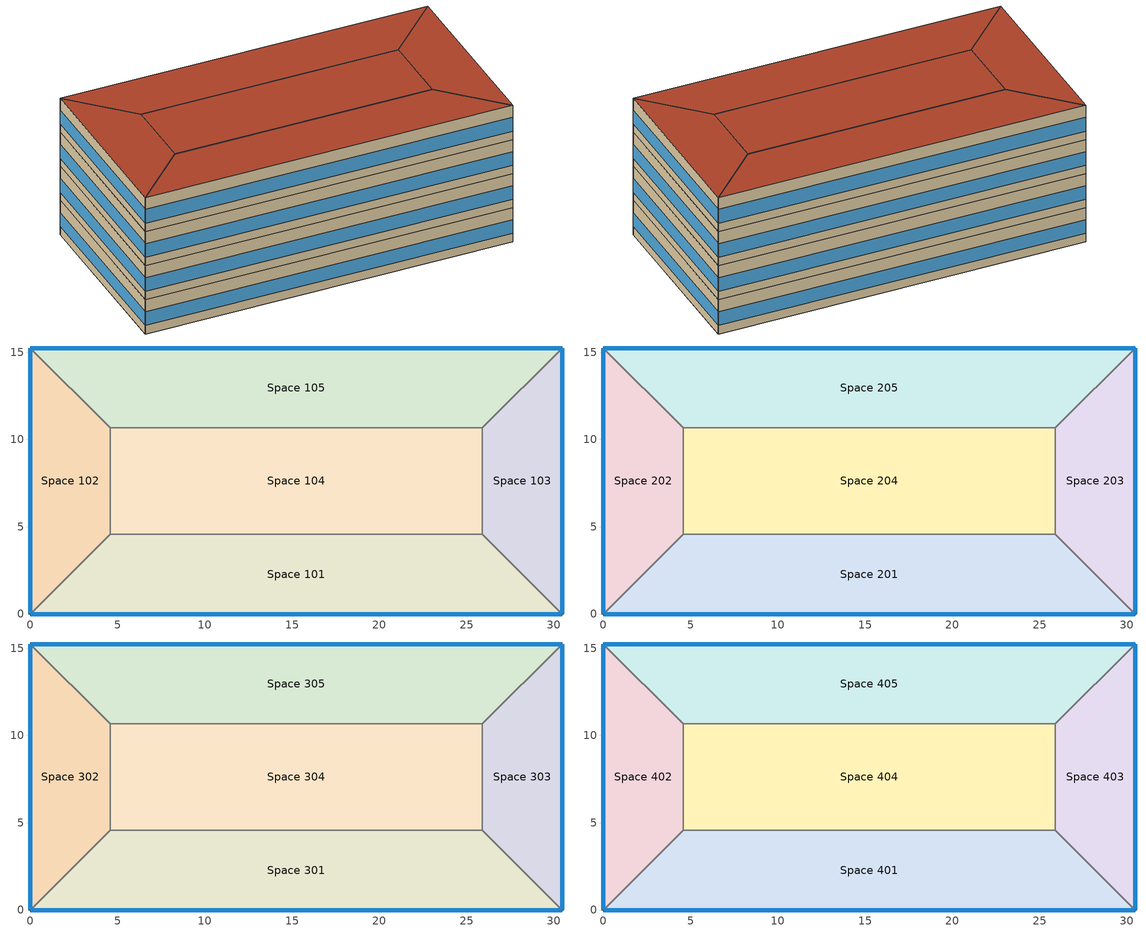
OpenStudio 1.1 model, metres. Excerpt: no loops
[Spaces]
Space 101
 floor ground: 25.91,4.57 30.48,0 0,0 4.57,4.57 z0
 wall outside: 0,0 30.48,0 z0:3.05
 wall to Space 104: 25.91,4.57 4.57,4.57 z0:3.05
 wall to Space 103: 30.48,0 25.91,4.57 z0:3.05
 wall to Space 102: 4.57,4.57 0,0 z0:3.05
 window: 0.03,0 30.45,0 z0.76:1.98
Space 102
 floor ground: 0,15.24 4.57,10.67 4.57,4.57 0,0 z0
 wall outside: 0,15.24 0,0 z0:3.05
 wall to Space 105: 4.57,10.67 0,15.24 z0:3.05
 wall to Space 104: 4.57,4.57 4.57,10.67 z0:3.05
 window: 0,15.21 0,0.03 z0.76:1.98
Space 103
 floor ground: 30.48,15.24 30.48,0 25.91,4.57 25.91,10.67 z0
 wall outside: 30.48,0 30.48,15.24 z0:3.05
 wall to Space 104: 25.91,10.67 25.91,4.57 z0:3.05
 wall to Space 105: 30.48,15.24 25.91,10.67 z0:3.05
 window: 30.48,0.03 30.48,15.21 z0.76:1.98
Space 104
 floor ground: 25.91,10.67 25.91,4.57 4.57,4.57 4.57,10.67 z0
 wall to Space 105: 25.91,10.67 4.57,10.67 z0:3.05
Space 105
 floor ground: 30.48,15.24 25.91,10.67 4.57,10.67 0,15.24 z0
 wall outside: 30.48,15.24 0,15.24 z0:3.05
 window: 30.45,15.24 0.03,15.24 z0.76:1.98
Space 201
 floor to Space 101: 25.91,4.57 30.48,0 0,0 4.57,4.57 z3.05
 wall outside: 0,0 30.48,0 z3.05:6.1
 wall to Space 204: 25.91,4.57 4.57,4.57 z3.05:6.1
 wall to Space 203: 30.48,0 25.91,4.57 z3.05:6.1
 wall to Space 202: 4.57,4.57 0,0 z3.05:6.1
 window: 0.03,0 30.45,0 z3.81:5.03
Space 202
 floor to Space 102: 0,15.24 4.57,10.67 4.57,4.57 0,0 z3.05
 wall outside: 0,15.24 0,0 z3.05:6.1
 wall to Space 205: 4.57,10.67 0,15.24 z3.05:6.1
 wall to Space 204: 4.57,4.57 4.57,10.67 z3.05:6.1
 window: 0,15.21 0,0.03 z3.81:5.03
Space 203
 floor to Space 103: 30.48,15.24 30.48,0 25.91,4.57 25.91,10.67 z3.05
 wall outside: 30.48,0 30.48,15.24 z3.05:6.1
 wall to Space 204: 25.91,10.67 25.91,4.57 z3.05:6.1
 wall to Space 205: 30.48,15.24 25.91,10.67 z3.05:6.1
 window: 30.48,0.03 30.48,15.21 z3.81:5.03
Space 204
 floor to Space 104: 25.91,10.67 25.91,4.57 4.57,4.57 4.57,10.67 z3.05
 wall to Space 205: 25.91,10.67 4.57,10.67 z3.05:6.1
Space 205
 floor to Space 105: 30.48,15.24 25.91,10.67 4.57,10.67 0,15.24 z3.05
 wall outside: 30.48,15.24 0,15.24 z3.05:6.1
 window: 30.45,15.24 0.03,15.24 z3.81:5.03
Space 301
 floor to Space 201: 25.91,4.57 30.48,0 0,0 4.57,4.57 z6.1
 wall outside: 0,0 30.48,0 z6.1:9.14
 wall to Space 304: 25.91,4.57 4.57,4.57 z6.1:9.14
 wall to Space 303: 30.48,0 25.91,4.57 z6.1:9.14
 wall to Space 302: 4.57,4.57 0,0 z6.1:9.14
 window: 0.03,0 30.45,0 z6.86:8.08
Space 302
 floor to Space 202: 0,15.24 4.57,10.67 4.57,4.57 0,0 z6.1
 wall outside: 0,15.24 0,0 z6.1:9.14
 wall to Space 305: 4.57,10.67 0,15.24 z6.1:9.14
 wall to Space 304: 4.57,4.57 4.57,10.67 z6.1:9.14
 window: 0,15.21 0,0.03 z6.86:8.08
Space 303
 floor to Space 203: 30.48,15.24 30.48,0 25.91,4.57 25.91,10.67 z6.1
 wall outside: 30.48,0 30.48,15.24 z6.1:9.14
 wall to Space 304: 25.91,10.67 25.91,4.57 z6.1:9.14
 wall to Space 305: 30.48,15.24 25.91,10.67 z6.1:9.14
 window: 30.48,0.03 30.48,15.21 z6.86:8.08
Space 304
 floor to Space 204: 25.91,10.67 25.91,4.57 4.57,4.57 4.57,10.67 z6.1
 wall to Space 305: 25.91,10.67 4.57,10.67 z6.1:9.14
Space 305
 floor to Space 205: 30.48,15.24 25.91,10.67 4.57,10.67 0,15.24 z6.1
 wall outside: 30.48,15.24 0,15.24 z6.1:9.14
 window: 30.45,15.24 0.03,15.24 z6.86:8.08
Space 401
 floor to Space 301: 25.91,4.57 30.48,0 0,0 4.57,4.57 z9.14
 wall outside: 0,0 30.48,0 z9.14:12.19
 wall to Space 404: 25.91,4.57 4.57,4.57 z9.14:12.19
 wall to Space 403: 30.48,0 25.91,4.57 z9.14:12.19
 wall to Space 402: 4.57,4.57 0,0 z9.14:12.19
 window: 0.03,0 30.45,0 z9.9:11.13
 roof outside: 30.48,0 25.91,4.57 4.57,4.57 0,0 z12.19
Space 402
 floor to Space 302: 0,15.24 4.57,10.67 4.57,4.57 0,0 z9.14
 wall outside: 0,15.24 0,0 z9.14:12.19
 wall to Space 405: 4.57,10.67 0,15.24 z9.14:12.19
 wall to Space 404: 4.57,4.57 4.57,10.67 z9.14:12.19
 window: 0,15.21 0,0.03 z9.9:11.13
 roof outside: 0,0 4.57,4.57 4.57,10.67 0,15.24 z12.19
Space 403
 floor to Space 303: 30.48,15.24 30.48,0 25.91,4.57 25.91,10.67 z9.14
 wall outside: 30.48,0 30.48,15.24 z9.14:12.19
 wall to Space 404: 25.91,10.67 25.91,4.57 z9.14:12.19
 wall to Space 405: 30.48,15.24 25.91,10.67 z9.14:12.19
 window: 30.48,0.03 30.48,15.21 z9.9:11.13
 roof outside: 30.48,0 30.48,15.24 25.91,10.67 25.91,4.57 z12.19
Space 404
 floor to Space 304: 25.91,10.67 25.91,4.57 4.57,4.57 4.57,10.67 z9.14
 wall to Space 405: 25.91,10.67 4.57,10.67 z9.14:12.19
 roof outside: 25.91,4.57 25.91,10.67 4.57,10.67 4.57,4.57 z12.19
Space 405
 floor to Space 305: 30.48,15.24 25.91,10.67 4.57,10.67 0,15.24 z9.14
 wall outside: 30.48,15.24 0,15.24 z9.14:12.19
 window: 30.45,15.24 0.03,15.24 z9.9:11.13
 roof outside: 25.91,10.67 30.48,15.24 0,15.24 4.57,10.67 z12.19
[Building]
Medium Office: North Axis=-0; Space Type=ASHRAE 90.1-2004 MediumOffice; Default Construction Set=ASHRAE 90.1-2004 ClimateZone 5-6 (mdoff) ConstSet
[Site]
Site 1: Latitude {deg}=39.74; Longitude {deg}=-105.18; Time Zone {hr}=-7; Elevation {m}=1829
[SizingPeriod:DesignDay] Barometric Pressure {Pa}=81198; Sky Clearness=0; Rain Indicator=0; Snow Indicator=0; Day of Month=21; Daylight Saving Time Indicator=0; Dry-Bulb Temperature Range Modifier Type=DefaultMultipliers
Name | Maximum Dry-Bulb Temperature {C} | Daily Dry-Bulb Temperature Range {deltaC} | Humidity Indicating Conditions at Maximum Dry-Bulb {BasedOnField A3} | Wind Speed {m/s} | Wind Direction {deg} | Month | Day Type | Humidity Indicating Type | Solar Model Indicator | ASHRAE Taub | ASHRAE Taud
Denver Centennial  Golden   N Ann Htg 99.6% Condns DB | -18.8 | 0 | -18.8 | 3 | 340 | 12 | WinterDesignDay | Wetbulb | ASHRAEClearSky
Denver Centennial  Golden   N Ann Clg .4% Condns DB=>MWB | 33 | 15.2 | 15.7 | 4.9 | 0 | 7 | SummerDesignDay | Wetbulb | ASHRAETau | 0.424 | 2.025
Denver Centennial  Golden   N Ann Hum_n 99.6% Condns DP=>MCDB | -10.9 | 0 | -21.6 | 3 | 340 | 12 | WinterDesignDay | Dewpoint | ASHRAEClearSky
Denver Centennial  Golden   N Ann Htg Wind 99.6% Condns WS=>MCDB | 3.9 | 0 | 3.9 | 12.2 | 340 | 12 | WinterDesignDay | Wetbulb | ASHRAEClearSky
Denver Centennial  Golden   N Ann Clg .4% Condns WB=>MDB | 27.3 | 15.2 | 18.4 | 4.9 | 0 | 7 | SummerDesignDay | Wetbulb | ASHRAETau | 0.424 | 2.025
Denver Centennial  Golden   N Ann Clg .4% Condns DP=>MDB | 20.2 | 15.2 | 16.1 | 4.9 | 0 | 7 | SummerDesignDay | Dewpoint | ASHRAETau | 0.424 | 2.025
Denver Centennial  Golden   N Ann Clg .4% Condns Enth=>MDB | 27.3 | 15.2 | 59700 | 4.9 | 0 | 7 | SummerDesignDay | Enthalpy | ASHRAETau | 0.424 | 2.025
[Construction]
000 ExtSlabCarpet 4in ClimateZone 1-8: MAT-CC05 4 HW CONCRETE, CP02 CARPET PAD
000 Exterior Door: 000 F08 Metal surface, 000 I01 25mm insulation board
000 Interior Ceiling: 000 M11 100mm lightweight concrete, 000 F05 Ceiling air space resistance, 000 F16 Acoustic tile
000 Interior Door; 000 Interior Partition: 000 G05 25mm wood
000 Interior Floor: 000 F16 Acoustic tile, 000 F05 Ceiling air space resistance, 000 M11 100mm lightweight concrete
000 Interior Wall: 000 G01a 19mm gypsum board, 000 F04 Wall air space resistance, 000 G01a 19mm gypsum board
ASHRAE 90.1-2004 ExtWall SteelFrame ClimateZone 5-6: Wood Siding, Steel Frame NonRes Wall Insulation-2.10, 1/2IN Gypsum
ASHRAE 90.1-2004 ExtRoof IEAD ClimateZone 5-6: Roof Membrane, IEAD NonRes Roof Insulation-2.85, Metal Decking
000 Exterior Window 1: 000 Clear 3mm 1, 000 Air 13mm, 000 Clear 3mm 1
000 Interior Window 1: 000 Clear 3mm 1
cz5 window: cz 5 simple window material
[DefaultSubSurfaceConstructions]
Name | Fixed Window Construction | Operable Window Construction | Door Construction | Glass Door Construction | Skylight Construction | Tubular Daylight Dome Construction | Tubular Daylight Diffuser Construction
000 Interior DefSubCons | 000 Interior Window 1 | 000 Interior Window 1 | 000 Interior Door | 000 Exterior Window 1 | 000 Exterior Window 1 | 000 Interior Window 1 | 000 Interior Window 1
ASHRAE 90.1-2004 ClimateZone 5-6 (mdoff) Exterior DefSubCons | cz5 window | cz5 window | 000 Exterior Door | cz5 window | cz5 window
[DefaultSurfaceConstructions]
Name | Floor Construction | Wall Construction | Roof Ceiling Construction
000 Ground DefSurfCons | 000 ExtSlabCarpet 4in ClimateZone 1-8 | 000 ExtSlabCarpet 4in ClimateZone 1-8 | 000 ExtSlabCarpet 4in ClimateZone 1-8
000 Interior DefSurfCons | 000 Interior Floor | 000 Interior Wall | 000 Interior Ceiling
ASHRAE 90.1-2004 ClimateZone 5-6 (mdoff) Exterior DefSurfCons | 000 ExtSlabCarpet 4in ClimateZone 1-8 | ASHRAE 90.1-2004 ExtWall SteelFrame ClimateZone 5-6 | ASHRAE 90.1-2004 ExtRoof IEAD ClimateZone 5-6
[Material]
Name | Roughness | Thickness | Conductivity | Density | Specific Heat | Thermal Absorptance | Solar Absorptance | Visible Absorptance
000 F08 Metal surface | Smooth | 0.0008 | 45.28 | 7824 | 500
000 F16 Acoustic tile | MediumSmooth | 0.0191 | 0.06 | 368 | 590
000 G01a 19mm gypsum board | MediumSmooth | 0.019 | 0.16 | 800 | 1090
000 G05 25mm wood | MediumSmooth | 0.0254 | 0.15 | 608 | 1630
000 I01 25mm insulation board | MediumRough | 0.0254 | 0.03 | 43 | 1210
000 M11 100mm lightweight concrete | MediumRough | 0.1016 | 0.53 | 1280 | 840
1/2IN Gypsum | Smooth | 0.0127 | 0.16 | 784.9 | 830 | 0.9 | 0.92 | 0.92
MAT-CC05 4 HW CONCRETE | Rough | 0.1016 | 1.311 | 2240 | 836.8 | 0.9 | 0.7 | 0.7
Metal Decking | MediumSmooth | 0.0015 | 45.006 | 7680 | 418.4 | 0.9 | 0.7 | 0.3
Roof Membrane | VeryRough | 0.0095 | 0.16 | 1121.29 | 1460 | 0.9 | 0.7 | 0.7
Wood Siding | MediumSmooth | 0.01 | 0.11 | 544.62 | 1210 | 0.9 | 0.78 | 0.78
Steel Frame NonRes Wall Insulation-2.10 | MediumRough | 0.0870565 | 0.049 | 265 | 836.8 | 0.9 | 0.7 | 0.7
IEAD NonRes Roof Insulation-2.85 | MediumRough | 0.127339 | 0.049 | 265 | 836.8 | 0.9 | 0.7 | 0.7
[Material:AirGap]
Name | Thermal Resistance
000 F04 Wall air space resistance | 0.15
000 F05 Ceiling air space resistance | 0.18
[Material:NoMass]
CP02 CARPET PAD: Roughness=VeryRough; Thermal Resistance=0.2165; Thermal Absorptance=0.9; Solar Absorptance=0.7; Visible Absorptance=0.8
[WindowMaterial:Gas]
000 Air 13mm: Gas Type=Air; Thickness=0.0127
[WindowMaterial:Glazing]
000 Clear 3mm 1: Optical Data Type=SpectralAverage; Thickness=0.003; Solar Transmittance at Normal Incidence=0.837; Front Side Solar Reflectance at Normal Incidence=0.075; Back Side Solar Reflectance at Normal Incidence=0.075; Visible Transmittance at Normal Incidence=0.898; Front Side Visible Reflectance at Normal Incidence=0.081; Back Side Visible Reflectance at Normal Incidence=0.081; Infrared Transmittance at Normal Incidence=0; Front Side Infrared Hemispherical Emissivity=0.84; Back Side Infrared Hemispherical Emissivity=0.84; Conductivity=0.9
[DefaultConstructionSet]
ASHRAE 90.1-2004 ClimateZone 5-6 (mdoff) ConstSet: Default Exterior Surface Constructions=ASHRAE 90.1-2004 ClimateZone 5-6 (mdoff) Exterior DefSurfCons; Default Interior Surface Constructions=000 Interior DefSurfCons; Default Ground Contact Surface Constructions=000 Ground DefSurfCons; Default Exterior SubSurface Constructions=ASHRAE 90.1-2004 ClimateZone 5-6 (mdoff) Exterior DefSubCons; Default Interior SubSurface Constructions=000 Interior DefSubCons; Interior Partition Construction=000 Interior Partition
[WindowMaterial:SimpleGlazingSystem]
cz 5 simple window material: U-Factor=5.67826; Solar Heat Gain Coefficient=0.75; Visible Transmittance=0.8
[DefaultScheduleSet]
MediumOffice Schedules: Number of People Schedule=Medium Office Bldg Occ; People Activity Level Schedule=Medium Office Activity; Lighting Schedule=Medium Office Bldg Light; Electric Equipment Schedule=Medium Office Bldg Equip; Infiltration Schedule=Medium Office Infil Quarter On
[People:Definition]
MediumOffice PeopDef: Number of People Calculation Method=People/Area; Number of People=0; People per Space Floor Area=0.0538196; Fraction Radiant=0.3
[ThermostatSetpoint:DualSetpoint] Heating Setpoint Temperature Schedule=Medium Office HtgSetp; Cooling Setpoint Temperature Schedule=Medium Office ClgSetp
Medium Office Thermostat; Thermostat Setpoint Dual Setpoint 1
[DesignSpecification:OutdoorAir]
MediumOffice Outdoor Air: Outdoor Air Method=Sum; Outdoor Air Flow per Person=0.0107645; Outdoor Air Flow per Floor Area=0; Outdoor Air Flow Rate=0; Outdoor Air Flow Air Changes per Hour=0
[BuildingStory] Nominal Floor to Floor Height {m}=3.048
Name | Nominal Z Coordinate {m}
Building Story 1 | 0
Building Story 2 | 3.048
Building Story 3 | 6.096
Building Story 4 | 9.144
[Space]
Name | Building Story | Thermal Zone
Space 101 | Building Story 1 | Thermal Zone: Space 101
Space 102 | Building Story 1 | Thermal Zone: Space 102
Space 103 | Building Story 1 | Thermal Zone: Space 103
Space 104 | Building Story 1 | Thermal Zone: Space 104
Space 105 | Building Story 1 | Thermal Zone: Space 105
Space 201 | Building Story 2 | Thermal Zone: Space 201
Space 202 | Building Story 2 | Thermal Zone: Space 202
Space 203 | Building Story 2 | Thermal Zone: Space 203
Space 204 | Building Story 2 | Thermal Zone: Space 204
Space 205 | Building Story 2 | Thermal Zone: Space 205
Space 301 | Building Story 3 | Thermal Zone: Space 301
Space 302 | Building Story 3 | Thermal Zone: Space 302
Space 303 | Building Story 3 | Thermal Zone: Space 303
Space 304 | Building Story 3 | Thermal Zone: Space 304
Space 305 | Building Story 3 | Thermal Zone: Space 305
Space 401 | Building Story 4 | Thermal Zone: Space 401
Space 402 | Building Story 4 | Thermal Zone: Space 402
Space 403 | Building Story 4 | Thermal Zone: Space 403
Space 404 | Building Story 4 | Thermal Zone: Space 404
Space 405 | Building Story 4 | Thermal Zone 1
[ThermalZone] Use Ideal Air Loads=No
Name | Thermostat
Thermal Zone: Space 302; Thermal Zone: Space 103; Thermal Zone: Space 202; Thermal Zone: Space 102; Thermal Zone: Space 201; Thermal Zone: Space 104; Thermal Zone: Space 205; Thermal Zone: Space 105; Thermal Zone: Space 204; Thermal Zone: Space 403; Thermal Zone: Space 401; Thermal Zone: Space 304; Thermal Zone: Space 404; Thermal Zone: Space 301; Thermal Zone: Space 303; Thermal Zone: Space 402; Thermal Zone: Space 101; Thermal Zone: Space 203; Thermal Zone: Space 305 | Medium Office Thermostat
Thermal Zone 1 | Thermostat Setpoint Dual Setpoint 1
[SpaceType]
ASHRAE 90.1-2004 MediumOffice: Default Schedule Set=MediumOffice Schedules; Design Specification Outdoor Air Object=MediumOffice Outdoor Air
[People]
ASHRAE 90.1-2004 MediumOffice PeopInst: People Definition=MediumOffice PeopDef; Space or SpaceType=ASHRAE 90.1-2004 MediumOffice
[Lights]
ASHRAE 90.1-2004 MediumOffice LightsInst: Lights Definition=ASHRAE 90.1-2004 MediumOffice LightsDef; Space or SpaceType=ASHRAE 90.1-2004 MediumOffice
[Lights:Definition]
ASHRAE 90.1-2004 MediumOffice LightsDef: Design Level Calculation Method=Watts/Area; Lighting Level=0; Watts per Space Floor Area=10.7639
[ElectricEquipment]
ASHRAE 90.1-2004 MediumOffice ElecInst: Electric Equipment Definition=ASHRAE 90.1-2004 MediumOffice ElecDef; Space or SpaceType=ASHRAE 90.1-2004 MediumOffice
[ElectricEquipment:Definition]
ASHRAE 90.1-2004 MediumOffice ElecDef: Design Level Calculation Method=Watts/Area; Design Level=0; Watts per Space Floor Area=10.7639
[SpaceInfiltration:DesignFlowRate]
ASHRAE 90.1-2004 MediumOffice Infil: Space or SpaceType=ASHRAE 90.1-2004 MediumOffice; Design Flow Rate Calculation Method=AirChanges/Hour; Design Flow Rate=0; Air Changes per Hour=0.2
[AvailabilityManager:Scheduled] Schedule=Always On Discrete
Availability Manager Scheduled 1; Availability Manager Scheduled 2; Availability Manager Scheduled 3; Availability Manager Scheduled 4
[Controller:WaterCoil]
Name | Action
Controller Water Coil 1; Controller Water Coil 3; Controller Water Coil 5; Controller Water Coil 7; Controller Water Coil 10; Controller Water Coil 12; Controller Water Coil 14 | Normal
Controller Water Coil 2; Controller Water Coil 4; Controller Water Coil 6; Controller Water Coil 8; Controller Water Coil 9; Controller Water Coil 11; Controller Water Coil 13 | Reverse
[Schedule:Constant]
Always On Discrete: Value=1
[Schedule:Ruleset]
Name | Default Day Schedule | Summer Design Day Schedule | Winter Design Day Schedule
Medium Office Infil Quarter On | Medium Office Infil Quarter On Default Schedule | Medium Office Infil Quarter On Summer Design Day | Medium Office Infil Quarter On Winter Design Day
Medium Office Bldg Light | Medium Office Bldg Light Default Schedule | Medium Office Bldg Light Summer Design Day | Medium Office Bldg Light Winter Design Day
Medium Office Bldg Equip | Medium Office Bldg Equip Default Schedule | Medium Office Bldg Equip Summer Design Day | Medium Office Bldg Equip Winter Design Day
Medium Office HtgSetp | Medium Office HtgSetp Default Schedule | Medium Office HtgSetp Summer Design Day | Medium Office HtgSetp Winter Design Day
Medium Office Bldg Occ | Medium Office Bldg Occ Default Schedule | Medium Office Bldg Occ Summer Design Day | Medium Office Bldg Occ Winter Design Day
Medium Office ClgSetp | Medium Office ClgSetp Default Schedule | Medium Office ClgSetp Summer Design Day | Medium Office ClgSetp Winter Design Day
Medium Office Activity | Medium Office Activity Default Schedule | Medium Office Activity Summer Design Day | Medium Office Activity Winter Design Day
[Schedule:Day]
Medium Office Infil Quarter On Default Schedule; Medium Office Infil Quarter On Summer Design Day: 6, 0, 1, 22, 0, 0.25, 24, 0, 1
Medium Office Infil Quarter On Rule 2 Day Schedule; Medium Office Infil Quarter On Winter Design Day: 6, 0, 1, 18, 0, 0.25, 24, 0, 1
Medium Office Infil Quarter On Rule 1 Day Schedule; Medium Office Bldg Light Summer Design Day; Medium Office Bldg Equip Summer Design Day: 24, 0, 1
Medium Office Bldg Light Default Schedule: 5, 0, 0.05, 7, 0, 0.1, 8, 0, 0.3, 17, 0, 0.9, 18, 0, 0.7, 20, 0, 0.5, 22, 0, 0.3, 23, 0, 0.1, 24, 0, 0.05
Medium Office Bldg Light Rule 2 Day Schedule: 6, 0, 0.05, 8, 0, 0.1, 14, 0, 0.5, 17, 0, 0.15, 24, 0, 0.05
Medium Office Bldg Light Winter Design Day; Medium Office Bldg Equip Winter Design Day; Medium Office Bldg Occ Rule 1 Day Schedule; Medium Office Bldg Occ Winter Design Day: 24, 0, 0
Medium Office Bldg Light Rule 1 Day Schedule: 24, 0, 0.05
Medium Office Bldg Equip Default Schedule: 8, 0, 0.4, 12, 0, 0.9, 13, 0, 0.8, 17, 0, 0.9, 18, 0, 0.8, 20, 0, 0.6, 22, 0, 0.5, 24, 0, 0.4
Medium Office Bldg Equip Rule 2 Day Schedule: 6, 0, 0.3, 8, 0, 0.4, 14, 0, 0.5, 17, 0, 0.35, 24, 0, 0.3
Medium Office Bldg Equip Rule 1 Day Schedule: 24, 0, 0.3
Medium Office HtgSetp Default Schedule: 6, 0, 15.6, 22, 0, 21, 24, 0, 15.6
Medium Office HtgSetp Summer Design Day; Medium Office HtgSetp Rule 1 Day Schedule: 24, 0, 15.6
Medium Office HtgSetp Rule 2 Day Schedule: 6, 0, 15.6, 18, 0, 21, 24, 0, 15.6
Medium Office HtgSetp Winter Design Day: 24, 0, 21
Medium Office Bldg Occ Default Schedule: 6, 0, 0, 7, 0, 0.1, 8, 0, 0.2, 12, 0, 0.95, 13, 0, 0.5, 17, 0, 0.95, 18, 0, 0.7, 20, 0, 0.4, 22, 0, 0.1, 24, 0, 0.05
Medium Office Bldg Occ Summer Design Day: 6, 0, 0, 22, 0, 1, 24, 0, 0.05
Medium Office Bldg Occ Rule 2 Day Schedule: 6, 0, 0, 8, 0, 0.1, 14, 0, 0.5, 17, 0, 0.1, 24, 0, 0
Medium Office ClgSetp Default Schedule; Medium Office ClgSetp Summer Design Day: 6, 0, 26.7, 22, 0, 24, 24, 0, 26.7
Medium Office ClgSetp Rule 2 Day Schedule: 6, 0, 26.7, 18, 0, 24, 24, 0, 26.7
Medium Office ClgSetp Winter Design Day; Medium Office ClgSetp Rule 1 Day Schedule: 24, 0, 26.7
Medium Office Activity Default Schedule; Medium Office Activity Winter Design Day; Medium Office Activity Summer Design Day: 24, 0, 120
[Schedule:Rule] Apply Monday=No; Apply Tuesday=No; Apply Wednesday=No; Apply Thursday=No; Apply Friday=No; Date Specification Type=DateRange; Start Month=1; Start Day=1; End Month=12; End Day=31
Name | Schedule Ruleset | Rule Order | Day Schedule | Apply Sunday | Apply Saturday
Medium Office Infil Quarter On Rule 2 | Medium Office Infil Quarter On | 1 | Medium Office Infil Quarter On Rule 2 Day Schedule | No | Yes
Medium Office Infil Quarter On Rule 1 | Medium Office Infil Quarter On | 0 | Medium Office Infil Quarter On Rule 1 Day Schedule | Yes | No
Medium Office Bldg Light Rule 2 | Medium Office Bldg Light | 1 | Medium Office Bldg Light Rule 2 Day Schedule | No | Yes
Medium Office Bldg Light Rule 1 | Medium Office Bldg Light | 0 | Medium Office Bldg Light Rule 1 Day Schedule | Yes | No
Medium Office Bldg Equip Rule 2 | Medium Office Bldg Equip | 1 | Medium Office Bldg Equip Rule 2 Day Schedule | No | Yes
Medium Office Bldg Equip Rule 1 | Medium Office Bldg Equip | 0 | Medium Office Bldg Equip Rule 1 Day Schedule | Yes | No
Medium Office HtgSetp Rule 2 | Medium Office HtgSetp | 1 | Medium Office HtgSetp Rule 2 Day Schedule | No | Yes
Medium Office HtgSetp Rule 1 | Medium Office HtgSetp | 0 | Medium Office HtgSetp Rule 1 Day Schedule | Yes | No
Medium Office Bldg Occ Rule 2 | Medium Office Bldg Occ | 1 | Medium Office Bldg Occ Rule 2 Day Schedule | No | Yes
Medium Office Bldg Occ Rule 1 | Medium Office Bldg Occ | 0 | Medium Office Bldg Occ Rule 1 Day Schedule | Yes | No
Medium Office ClgSetp Rule 2 | Medium Office ClgSetp | 1 | Medium Office ClgSetp Rule 2 Day Schedule | No | Yes
Medium Office ClgSetp Rule 1 | Medium Office ClgSetp | 0 | Medium Office ClgSetp Rule 1 Day Schedule | Yes | No
